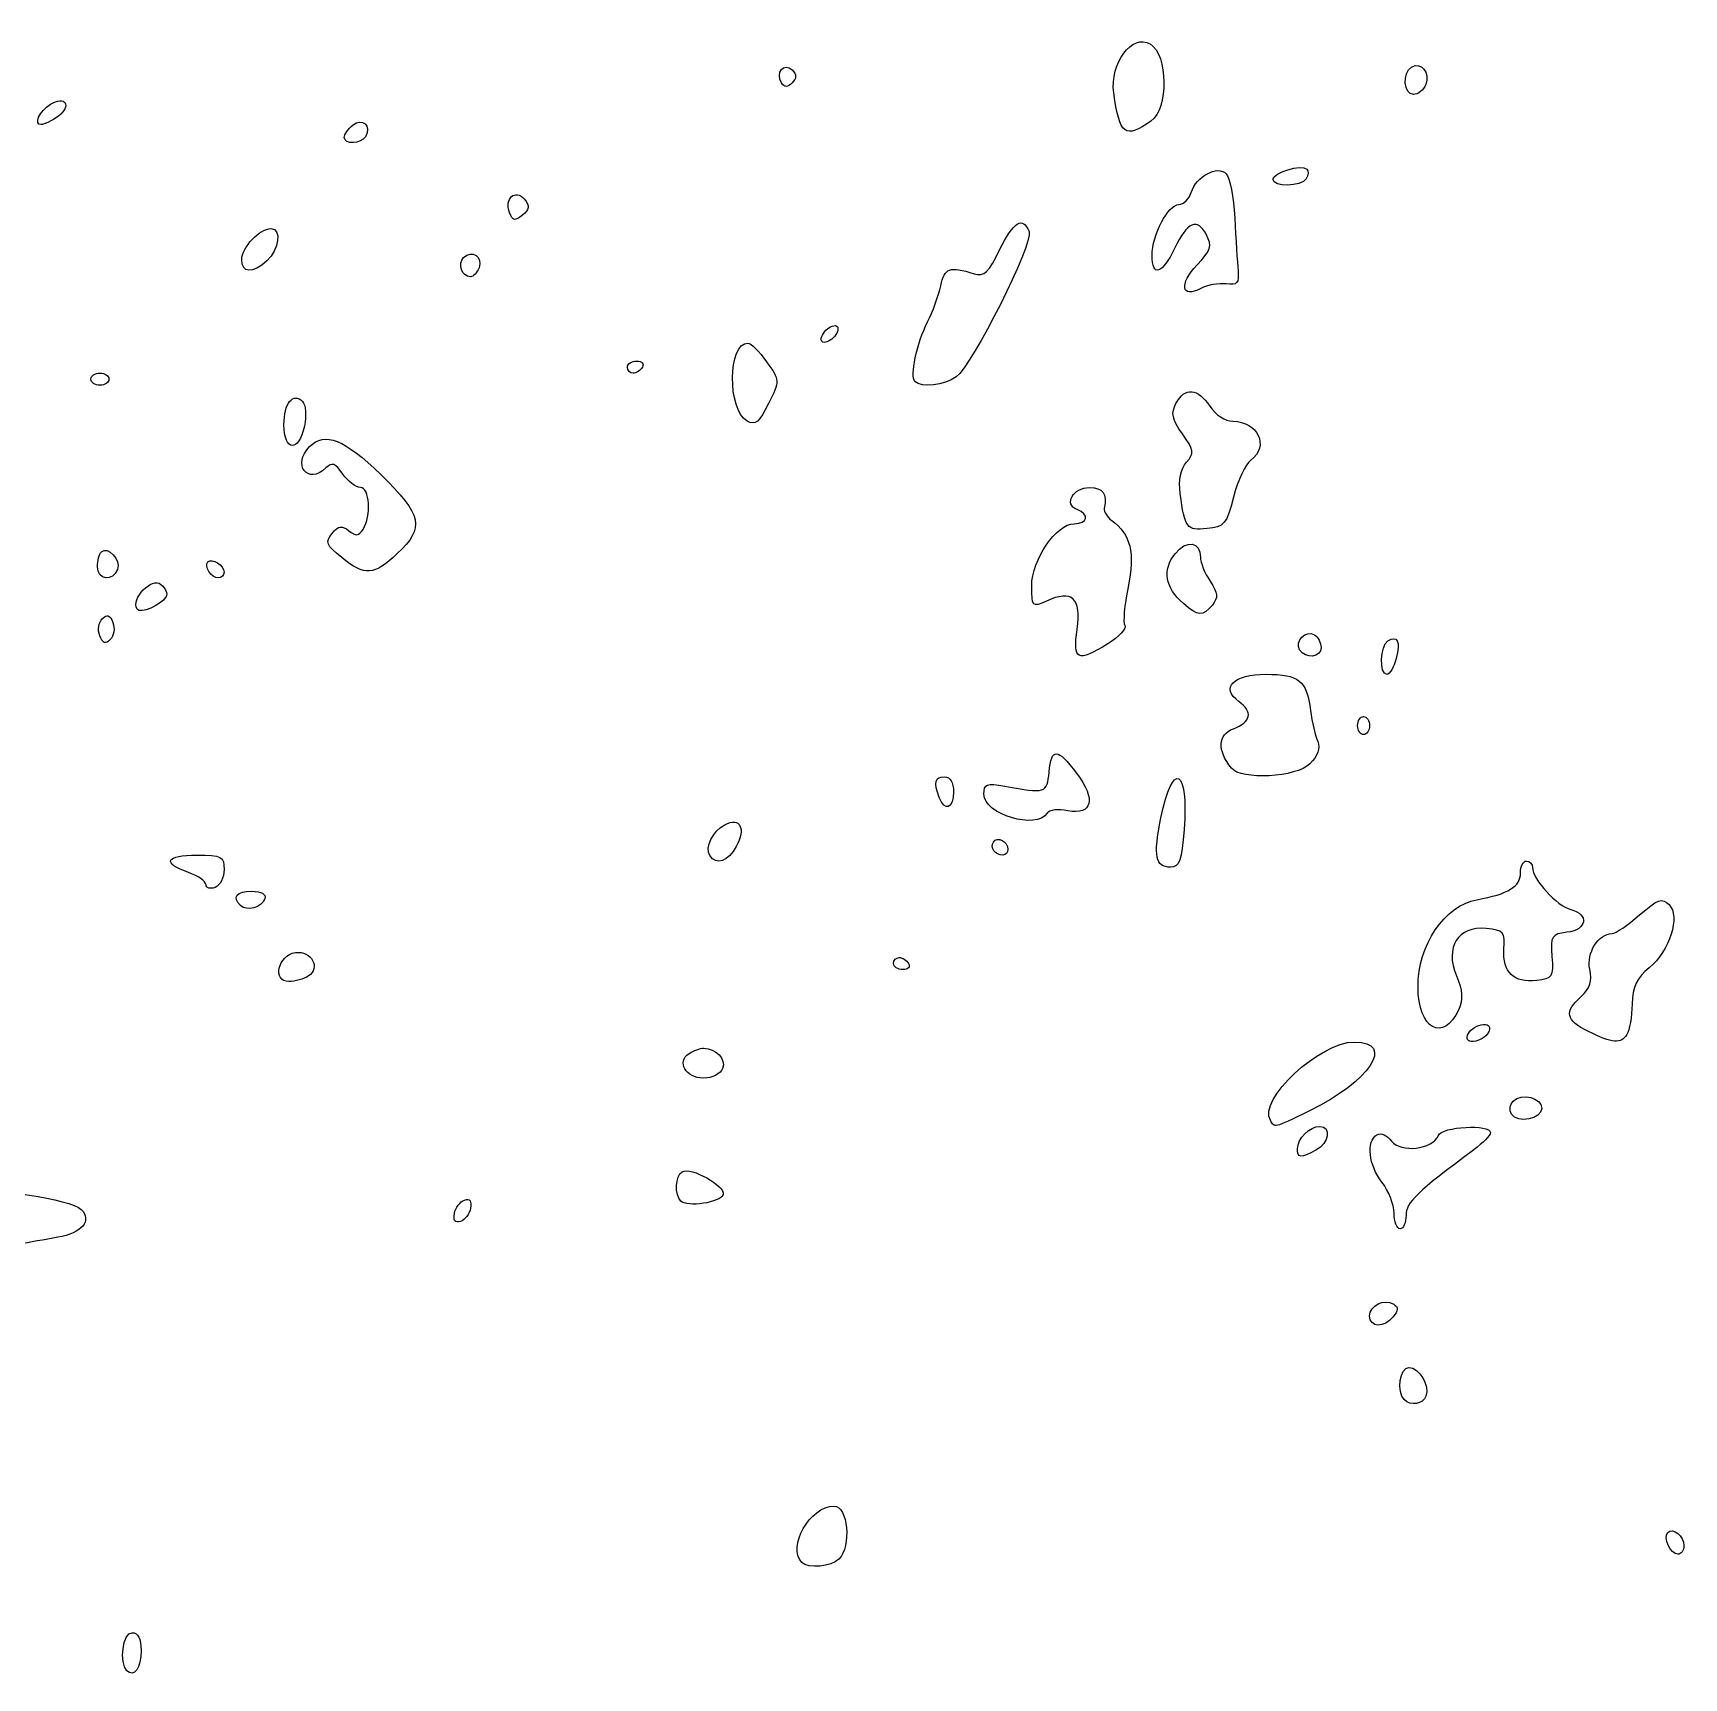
# Model space of a CAD drawing. Header units: centimetres. Extents: x -9.1 to 23.1, y -7.7 to 7.6.
# Drawn here: x 0.198 to 1.987, y 3.719 to 5.501 of the extents above; entities that cross this region are included whole.
import ezdxf

# ---------------------------------------------------------------- set-up
doc = ezdxf.new("R2010")
doc.units = ezdxf.units.CM
doc.header["$MEASUREMENT"] = 0
doc.layers.add('Layer 1', color=7, linetype='Continuous')

msp = doc.modelspace()

# ---------------------------------------------------------------- linework, layer by layer
at = {"layer": 'Layer 1'}
for points, knots in [([(1.40912, 5.40604), (1.42827, 5.41946), (1.42765, 5.47784), (1.40822, 5.48968), (1.40822, 5.48968), (1.38883, 5.50149), (1.3643, 5.46848), (1.36875, 5.43657), (1.36875, 5.43657), (1.37511, 5.39094), (1.38109, 5.38642), (1.40912, 5.40605), (1.40912, 5.40605), (1.40912, 5.40605), (1.40912, 5.40604), (1.40912, 5.40604)], [0, 0, 0, 0, 0.2, 0.2, 0.2, 0.2, 0.4, 0.4, 0.4, 0.4, 0.6, 0.6, 0.6, 0.6, 1, 1, 1, 1]), ([(1.02026, 5.46152), (1.01159, 5.47019), (1.00198, 5.45831), (1.00877, 5.44732), (1.00877, 5.44732), (1.01193, 5.44221), (1.01515, 5.44221), (1.02026, 5.44732), (1.02026, 5.44732), (1.02537, 5.45243), (1.02537, 5.45641), (1.02026, 5.46152)], [0, 0, 0, 0, 0.25, 0.25, 0.25, 0.25, 0.5, 0.5, 0.5, 0.5, 1, 1, 1, 1]), ([(1.70681, 5.44572), (1.71173, 5.45854), (1.70173, 5.47088), (1.69154, 5.46458), (1.69154, 5.46458), (1.68125, 5.45822), (1.68282, 5.43483), (1.69354, 5.43483), (1.69354, 5.43483), (1.69854, 5.43483), (1.70452, 5.43973), (1.70682, 5.44572), (1.70682, 5.44572), (1.70682, 5.44572), (1.70681, 5.44572), (1.70681, 5.44572)], [0, 0, 0, 0, 0.2, 0.2, 0.2, 0.2, 0.4, 0.4, 0.4, 0.4, 0.6, 0.6, 0.6, 0.6, 1, 1, 1, 1]), ([(0.22529, 5.41144), (0.24024, 5.42237), (0.23248, 5.43421), (0.21683, 5.42434), (0.21683, 5.42434), (0.2046, 5.41662), (0.19806, 5.40218), (0.2068, 5.40218), (0.2068, 5.40218), (0.21, 5.40218), (0.21833, 5.40635), (0.22529, 5.41144)], [0, 0, 0, 0, 0.25, 0.25, 0.25, 0.25, 0.5, 0.5, 0.5, 0.5, 1, 1, 1, 1]), ([(0.55795, 5.38913), (0.56501, 5.40055), (0.55454, 5.4102), (0.54431, 5.40171), (0.54431, 5.40171), (0.53924, 5.3975), (0.53509, 5.39148), (0.53509, 5.38833), (0.53509, 5.38833), (0.53509, 5.38046), (0.55298, 5.38108), (0.55795, 5.38911), (0.55795, 5.38911), (0.55795, 5.38911), (0.55795, 5.38913), (0.55795, 5.38913)], [0, 0, 0, 0, 0.2, 0.2, 0.2, 0.2, 0.4, 0.4, 0.4, 0.4, 0.6, 0.6, 0.6, 0.6, 1, 1, 1, 1]), ([(1.49053, 5.22955), (1.50242, 5.2279), (1.5047, 5.23046), (1.50347, 5.24388), (1.50347, 5.24388), (1.50265, 5.25286), (1.50102, 5.27859), (1.49986, 5.30105), (1.49986, 5.30105), (1.49869, 5.32351), (1.49454, 5.34509), (1.49063, 5.349), (1.49063, 5.349), (1.48111, 5.35852), (1.45831, 5.34637), (1.45273, 5.32879), (1.45273, 5.32879), (1.45045, 5.3216), (1.44445, 5.31572), (1.43939, 5.31572), (1.43939, 5.31572), (1.4278, 5.31572), (1.41027, 5.2825), (1.41027, 5.26053), (1.41027, 5.26053), (1.41027, 5.23665), (1.42138, 5.24), (1.43471, 5.2679), (1.43471, 5.2679), (1.44864, 5.29704), (1.45914, 5.30158), (1.46919, 5.2828), (1.46919, 5.2828), (1.47566, 5.27072), (1.4742, 5.26602), (1.45912, 5.25028), (1.45912, 5.25028), (1.43933, 5.22962), (1.44192, 5.21326), (1.46317, 5.22464), (1.46317, 5.22464), (1.47028, 5.22843), (1.48259, 5.23065), (1.49053, 5.22956), (1.49053, 5.22956), (1.49053, 5.22956), (1.49053, 5.22955), (1.49053, 5.22955)], [0, 0, 0, 0, 0.0769231, 0.0769231, 0.0769231, 0.0769231, 0.1538462, 0.1538462, 0.1538462, 0.1538462, 0.2307692, 0.2307692, 0.2307692, 0.2307692, 0.3076923, 0.3076923, 0.3076923, 0.3076923, 0.3846154, 0.3846154, 0.3846154, 0.3846154, 0.4615385, 0.4615385, 0.4615385, 0.4615385, 0.5384615, 0.5384615, 0.5384615, 0.5384615, 0.6153846, 0.6153846, 0.6153846, 0.6153846, 0.6923077, 0.6923077, 0.6923077, 0.6923077, 0.7692308, 0.7692308, 0.7692308, 0.7692308, 0.8461538, 0.8461538, 0.8461538, 0.8461538, 1, 1, 1, 1]), ([(1.57732, 5.34348), (1.57969, 5.34731), (1.58, 5.35207), (1.57801, 5.35406), (1.57801, 5.35406), (1.57245, 5.35962), (1.54113, 5.35015), (1.54113, 5.34292), (1.54113, 5.34292), (1.54113, 5.33426), (1.57191, 5.33473), (1.57732, 5.3435), (1.57732, 5.3435), (1.57732, 5.3435), (1.57732, 5.34348), (1.57732, 5.34348)], [0, 0, 0, 0, 0.2, 0.2, 0.2, 0.2, 0.4, 0.4, 0.4, 0.4, 0.6, 0.6, 0.6, 0.6, 1, 1, 1, 1]), ([(0.73029, 5.3213), (0.72053, 5.33307), (0.70826, 5.32208), (0.71412, 5.3068), (0.71412, 5.3068), (0.71755, 5.29785), (0.72013, 5.29732), (0.72813, 5.30396), (0.72813, 5.30396), (0.73574, 5.31028), (0.73622, 5.31415), (0.73029, 5.3213)], [0, 0, 0, 0, 0.25, 0.25, 0.25, 0.25, 0.5, 0.5, 0.5, 0.5, 1, 1, 1, 1]), ([(1.1981, 5.12895), (1.21543, 5.14109), (1.28193, 5.27353), (1.27706, 5.28621), (1.27706, 5.28621), (1.27042, 5.3035), (1.26006, 5.29706), (1.24515, 5.26637), (1.24515, 5.26637), (1.23331, 5.24199), (1.2283, 5.23734), (1.21748, 5.24066), (1.21748, 5.24066), (1.19056, 5.24893), (1.18551, 5.2471), (1.18129, 5.22756), (1.18129, 5.22756), (1.17896, 5.21678), (1.17258, 5.19915), (1.1671, 5.18837), (1.1671, 5.18837), (1.15528, 5.16511), (1.14773, 5.12951), (1.15342, 5.12383), (1.15342, 5.12383), (1.16051, 5.11674), (1.1846, 5.11949), (1.1981, 5.12895)], [0, 0, 0, 0, 0.125, 0.125, 0.125, 0.125, 0.25, 0.25, 0.25, 0.25, 0.375, 0.375, 0.375, 0.375, 0.5, 0.5, 0.5, 0.5, 0.625, 0.625, 0.625, 0.625, 0.75, 0.75, 0.75, 0.75, 1, 1, 1, 1]), ([(0.45128, 5.25469), (0.4646, 5.26675), (0.46741, 5.2896), (0.45557, 5.2896), (0.45557, 5.2896), (0.44329, 5.2896), (0.42403, 5.26904), (0.42403, 5.25593), (0.42403, 5.25593), (0.42403, 5.24097), (0.43554, 5.24045), (0.45127, 5.25469), (0.45127, 5.25469), (0.45127, 5.25469), (0.45128, 5.25469), (0.45128, 5.25469)], [0, 0, 0, 0, 0.2, 0.2, 0.2, 0.2, 0.4, 0.4, 0.4, 0.4, 0.6, 0.6, 0.6, 0.6, 1, 1, 1, 1]), ([(0.68105, 5.24694), (0.68566, 5.25895), (0.67341, 5.26727), (0.6644, 5.25825), (0.6644, 5.25825), (0.65743, 5.25128), (0.66244, 5.23735), (0.67192, 5.23735), (0.67192, 5.23735), (0.67492, 5.23735), (0.67902, 5.24166), (0.68105, 5.24694)], [0, 0, 0, 0, 0.25, 0.25, 0.25, 0.25, 0.5, 0.5, 0.5, 0.5, 1, 1, 1, 1]), ([(1.06949, 5.17814), (1.07112, 5.18304), (1.06867, 5.18548), (1.06378, 5.18385), (1.06378, 5.18385), (1.05907, 5.18229), (1.05392, 5.17714), (1.05235, 5.17242), (1.05235, 5.17242), (1.05072, 5.16752), (1.05317, 5.16507), (1.05806, 5.16671), (1.05806, 5.16671), (1.06277, 5.16827), (1.06792, 5.17342), (1.06949, 5.17814)], [0, 0, 0, 0, 0.2, 0.2, 0.2, 0.2, 0.4, 0.4, 0.4, 0.4, 0.6, 0.6, 0.6, 0.6, 1, 1, 1, 1]), ([(0.99268, 5.14519), (0.98473, 5.15636), (0.97559, 5.16549), (0.97237, 5.16549), (0.97237, 5.16549), (0.95069, 5.16549), (0.94997, 5.09323), (0.97153, 5.08093), (0.97153, 5.08093), (0.9803, 5.07593), (0.98477, 5.07957), (0.99476, 5.09981), (0.99476, 5.09981), (1.00709, 5.1248), (1.00709, 5.12496), (0.99268, 5.14519)], [0, 0, 0, 0, 0.2, 0.2, 0.2, 0.2, 0.4, 0.4, 0.4, 0.4, 0.6, 0.6, 0.6, 0.6, 1, 1, 1, 1]), ([(0.85812, 5.13937), (0.86034, 5.14295), (0.85757, 5.1459), (0.85197, 5.1459), (0.85197, 5.1459), (0.84637, 5.1459), (0.84179, 5.14298), (0.84179, 5.13937), (0.84179, 5.13937), (0.84179, 5.13579), (0.84456, 5.13284), (0.84794, 5.13284), (0.84794, 5.13284), (0.85132, 5.13284), (0.8559, 5.13576), (0.85812, 5.13937)], [0, 0, 0, 0, 0.2, 0.2, 0.2, 0.2, 0.4, 0.4, 0.4, 0.4, 0.6, 0.6, 0.6, 0.6, 1, 1, 1, 1]), ([(0.28009, 5.12632), (0.28009, 5.1299), (0.27568, 5.13285), (0.27029, 5.13285), (0.27029, 5.13285), (0.2649, 5.13285), (0.26049, 5.12993), (0.26049, 5.12632), (0.26049, 5.12632), (0.26049, 5.12274), (0.2649, 5.11979), (0.27029, 5.11979), (0.27029, 5.11979), (0.27568, 5.11979), (0.28009, 5.12271), (0.28009, 5.12632)], [0, 0, 0, 0, 0.2, 0.2, 0.2, 0.2, 0.4, 0.4, 0.4, 0.4, 0.6, 0.6, 0.6, 0.6, 1, 1, 1, 1]), ([(1.4986, 4.99864), (1.50308, 5.01637), (1.51147, 5.03433), (1.51724, 5.03855), (1.51724, 5.03855), (1.53761, 5.05345), (1.52504, 5.08071), (1.49779, 5.08071), (1.49779, 5.08071), (1.48978, 5.08071), (1.47883, 5.08787), (1.47282, 5.09704), (1.47282, 5.09704), (1.45987, 5.1168), (1.44576, 5.11799), (1.43621, 5.10013), (1.43621, 5.10013), (1.43055, 5.08955), (1.43195, 5.08293), (1.44321, 5.06712), (1.44321, 5.06712), (1.4558, 5.04944), (1.45626, 5.04618), (1.44754, 5.03627), (1.44754, 5.03627), (1.44128, 5.02916), (1.43886, 5.01702), (1.4408, 5.00233), (1.4408, 5.00233), (1.44574, 4.96484), (1.44779, 4.96216), (1.46987, 4.96436), (1.46987, 4.96436), (1.48859, 4.96621), (1.4912, 4.96934), (1.4986, 4.99864)], [0, 0, 0, 0, 0.1, 0.1, 0.1, 0.1, 0.2, 0.2, 0.2, 0.2, 0.3, 0.3, 0.3, 0.3, 0.4, 0.4, 0.4, 0.4, 0.5, 0.5, 0.5, 0.5, 0.6, 0.6, 0.6, 0.6, 0.7, 0.7, 0.7, 0.7, 0.8, 0.8, 0.8, 0.8, 1, 1, 1, 1]), ([(0.49181, 5.07528), (0.4941, 5.08673), (0.49326, 5.09882), (0.48993, 5.10214), (0.48993, 5.10214), (0.47951, 5.11256), (0.46969, 5.10033), (0.46969, 5.07693), (0.46969, 5.07693), (0.46969, 5.04788), (0.48609, 5.04665), (0.49181, 5.07528)], [0, 0, 0, 0, 0.25, 0.25, 0.25, 0.25, 0.5, 0.5, 0.5, 0.5, 1, 1, 1, 1]), ([(0.59256, 4.9374), (0.62261, 4.96556), (0.61982, 4.97886), (0.57464, 5.02294), (0.57464, 5.02294), (0.53531, 5.06131), (0.51396, 5.06971), (0.49754, 5.05329), (0.49754, 5.05329), (0.47817, 5.03392), (0.49548, 5.01113), (0.51514, 5.0301), (0.51514, 5.0301), (0.52195, 5.03667), (0.52554, 5.0354), (0.53357, 5.02357), (0.53357, 5.02357), (0.53905, 5.01549), (0.54759, 5.00888), (0.55254, 5.00888), (0.55254, 5.00888), (0.56279, 5.00888), (0.56473, 4.97831), (0.55541, 4.96358), (0.55541, 4.96358), (0.55074, 4.9562), (0.54747, 4.95587), (0.54005, 4.96202), (0.54005, 4.96202), (0.53259, 4.96821), (0.52878, 4.96763), (0.52178, 4.95918), (0.52178, 4.95918), (0.51411, 4.94993), (0.5155, 4.94648), (0.53234, 4.933), (0.53234, 4.933), (0.55767, 4.91273), (0.567, 4.91341), (0.59256, 4.93737), (0.59256, 4.93737), (0.59256, 4.93737), (0.59256, 4.9374), (0.59256, 4.9374)], [0, 0, 0, 0, 0.0833333, 0.0833333, 0.0833333, 0.0833333, 0.1666667, 0.1666667, 0.1666667, 0.1666667, 0.25, 0.25, 0.25, 0.25, 0.3333333, 0.3333333, 0.3333333, 0.3333333, 0.4166667, 0.4166667, 0.4166667, 0.4166667, 0.5, 0.5, 0.5, 0.5, 0.5833333, 0.5833333, 0.5833333, 0.5833333, 0.6666667, 0.6666667, 0.6666667, 0.6666667, 0.75, 0.75, 0.75, 0.75, 0.8333333, 0.8333333, 0.8333333, 0.8333333, 1, 1, 1, 1]), ([(1.36243, 4.83968), (1.37455, 4.84717), (1.38278, 4.85603), (1.38072, 4.85937), (1.38072, 4.85937), (1.37866, 4.8627), (1.38029, 4.88142), (1.38434, 4.90095), (1.38434, 4.90095), (1.39204, 4.93802), (1.3871, 4.95809), (1.36653, 4.97326), (1.36653, 4.97326), (1.36147, 4.97701), (1.35789, 4.98287), (1.35857, 4.98632), (1.35857, 4.98632), (1.36171, 5.0023), (1.35704, 5.00893), (1.34263, 5.00893), (1.34263, 5.00893), (1.32472, 5.00893), (1.3143, 4.99076), (1.32898, 4.98512), (1.32898, 4.98512), (1.3429, 4.97978), (1.34092, 4.96974), (1.32594, 4.96974), (1.32594, 4.96974), (1.30674, 4.96974), (1.27989, 4.93043), (1.27989, 4.90232), (1.27989, 4.90232), (1.27989, 4.87954), (1.28053, 4.87887), (1.2958, 4.88584), (1.2958, 4.88584), (1.32372, 4.89856), (1.33424, 4.88897), (1.3292, 4.85537), (1.3292, 4.85537), (1.32411, 4.82143), (1.32908, 4.81907), (1.36243, 4.83968)], [0, 0, 0, 0, 0.0833333, 0.0833333, 0.0833333, 0.0833333, 0.1666667, 0.1666667, 0.1666667, 0.1666667, 0.25, 0.25, 0.25, 0.25, 0.3333333, 0.3333333, 0.3333333, 0.3333333, 0.4166667, 0.4166667, 0.4166667, 0.4166667, 0.5, 0.5, 0.5, 0.5, 0.5833333, 0.5833333, 0.5833333, 0.5833333, 0.6666667, 0.6666667, 0.6666667, 0.6666667, 0.75, 0.75, 0.75, 0.75, 0.8333333, 0.8333333, 0.8333333, 0.8333333, 1, 1, 1, 1]), ([(0.2894, 4.92023), (0.29331, 4.93043), (0.27885, 4.94608), (0.27193, 4.93916), (0.27193, 4.93916), (0.26957, 4.93681), (0.26763, 4.92948), (0.26763, 4.92289), (0.26763, 4.92289), (0.26763, 4.90878), (0.28423, 4.90675), (0.2894, 4.92026), (0.2894, 4.92026), (0.2894, 4.92026), (0.2894, 4.92023), (0.2894, 4.92023)], [0, 0, 0, 0, 0.2, 0.2, 0.2, 0.2, 0.4, 0.4, 0.4, 0.4, 0.6, 0.6, 0.6, 0.6, 1, 1, 1, 1]), ([(1.47563, 4.88154), (1.48216, 4.8894), (1.48168, 4.89444), (1.47316, 4.90744), (1.47316, 4.90744), (1.46735, 4.91631), (1.46259, 4.92791), (1.46259, 4.93321), (1.46259, 4.93321), (1.46259, 4.95052), (1.44779, 4.9527), (1.43526, 4.9372), (1.43526, 4.9372), (1.42121, 4.91986), (1.42448, 4.90032), (1.44429, 4.88319), (1.44429, 4.88319), (1.46043, 4.86923), (1.46522, 4.86898), (1.47563, 4.88154)], [0, 0, 0, 0, 0.1666667, 0.1666667, 0.1666667, 0.1666667, 0.3333333, 0.3333333, 0.3333333, 0.3333333, 0.5, 0.5, 0.5, 0.5, 0.6666667, 0.6666667, 0.6666667, 0.6666667, 1, 1, 1, 1]), ([(0.40478, 4.91706), (0.40478, 4.92477), (0.39204, 4.93301), (0.38736, 4.92833), (0.38736, 4.92833), (0.38268, 4.92365), (0.39093, 4.91092), (0.39863, 4.91092), (0.39863, 4.91092), (0.40201, 4.91092), (0.40478, 4.91368), (0.40478, 4.91706)], [0, 0, 0, 0, 0.25, 0.25, 0.25, 0.25, 0.5, 0.5, 0.5, 0.5, 1, 1, 1, 1]), ([(0.34205, 4.89066), (0.34401, 4.89383), (0.34149, 4.89983), (0.33647, 4.904), (0.33647, 4.904), (0.32662, 4.91218), (0.30358, 4.88842), (0.3105, 4.87722), (0.3105, 4.87722), (0.31406, 4.87146), (0.33595, 4.8808), (0.34205, 4.89066)], [0, 0, 0, 0, 0.25, 0.25, 0.25, 0.25, 0.5, 0.5, 0.5, 0.5, 1, 1, 1, 1]), ([(0.28443, 4.86262), (0.28127, 4.87086), (0.27812, 4.87199), (0.2729, 4.86677), (0.2729, 4.86677), (0.26895, 4.86282), (0.26767, 4.85449), (0.27006, 4.84826), (0.27006, 4.84826), (0.27322, 4.84002), (0.27637, 4.83889), (0.28159, 4.84412), (0.28159, 4.84412), (0.28554, 4.84807), (0.28682, 4.8564), (0.28443, 4.86263), (0.28443, 4.86263), (0.28443, 4.86263), (0.28443, 4.86262), (0.28443, 4.86262)], [0, 0, 0, 0, 0.1666667, 0.1666667, 0.1666667, 0.1666667, 0.3333333, 0.3333333, 0.3333333, 0.3333333, 0.5, 0.5, 0.5, 0.5, 0.6666667, 0.6666667, 0.6666667, 0.6666667, 1, 1, 1, 1]), ([(1.59339, 4.83547), (1.59339, 4.84065), (1.5902, 4.84686), (1.58629, 4.84927), (1.58629, 4.84927), (1.57707, 4.85497), (1.56448, 4.84238), (1.57018, 4.83316), (1.57018, 4.83316), (1.57658, 4.8228), (1.59339, 4.82448), (1.59339, 4.83547)], [0, 0, 0, 0, 0.25, 0.25, 0.25, 0.25, 0.5, 0.5, 0.5, 0.5, 1, 1, 1, 1]), ([(1.67472, 4.82355), (1.67947, 4.84249), (1.67633, 4.84918), (1.66575, 4.84264), (1.66575, 4.84264), (1.65735, 4.83744), (1.65637, 4.80645), (1.66461, 4.80645), (1.66461, 4.80645), (1.66781, 4.80645), (1.67236, 4.81414), (1.67473, 4.82355), (1.67473, 4.82355), (1.67473, 4.82355), (1.67472, 4.82355), (1.67472, 4.82355)], [0, 0, 0, 0, 0.2, 0.2, 0.2, 0.2, 0.4, 0.4, 0.4, 0.4, 0.6, 0.6, 0.6, 0.6, 1, 1, 1, 1]), ([(1.58133, 4.70939), (1.5899, 4.71796), (1.59286, 4.72643), (1.58977, 4.73352), (1.58977, 4.73352), (1.58715, 4.73953), (1.58363, 4.75473), (1.58196, 4.7673), (1.58196, 4.7673), (1.57758, 4.80019), (1.56983, 4.80649), (1.53374, 4.80649), (1.53374, 4.80649), (1.49846, 4.80649), (1.48392, 4.79197), (1.50429, 4.77707), (1.50429, 4.77707), (1.51986, 4.76569), (1.5177, 4.75489), (1.49838, 4.74754), (1.49838, 4.74754), (1.48152, 4.74113), (1.48067, 4.7243), (1.49622, 4.70474), (1.49622, 4.70474), (1.50674, 4.69151), (1.56672, 4.69479), (1.58132, 4.70939), (1.58132, 4.70939), (1.58132, 4.70939), (1.58133, 4.70939), (1.58133, 4.70939)], [0, 0, 0, 0, 0.1111111, 0.1111111, 0.1111111, 0.1111111, 0.2222222, 0.2222222, 0.2222222, 0.2222222, 0.3333333, 0.3333333, 0.3333333, 0.3333333, 0.4444444, 0.4444444, 0.4444444, 0.4444444, 0.5555556, 0.5555556, 0.5555556, 0.5555556, 0.6666667, 0.6666667, 0.6666667, 0.6666667, 0.7777778, 0.7777778, 0.7777778, 0.7777778, 1, 1, 1, 1]), ([(1.64601, 4.75093), (1.64601, 4.75632), (1.64307, 4.76073), (1.63948, 4.76073), (1.63948, 4.76073), (1.63589, 4.76073), (1.63295, 4.75632), (1.63295, 4.75093), (1.63295, 4.75093), (1.63295, 4.74554), (1.63589, 4.74113), (1.63948, 4.74113), (1.63948, 4.74113), (1.64307, 4.74113), (1.64601, 4.74554), (1.64601, 4.75093)], [0, 0, 0, 0, 0.2, 0.2, 0.2, 0.2, 0.4, 0.4, 0.4, 0.4, 0.6, 0.6, 0.6, 0.6, 1, 1, 1, 1]), ([(1.29658, 4.65608), (1.29872, 4.65954), (1.30876, 4.66074), (1.31888, 4.65871), (1.31888, 4.65871), (1.34569, 4.65335), (1.34995, 4.67117), (1.32856, 4.69921), (1.32856, 4.69921), (1.30729, 4.72709), (1.30135, 4.72732), (1.29875, 4.70036), (1.29875, 4.70036), (1.29656, 4.67768), (1.29458, 4.67706), (1.25093, 4.68525), (1.25093, 4.68525), (1.23107, 4.689), (1.22813, 4.68784), (1.22813, 4.67649), (1.22813, 4.67649), (1.22813, 4.65465), (1.28518, 4.63762), (1.29658, 4.65606), (1.29658, 4.65606), (1.29658, 4.65606), (1.29658, 4.65608), (1.29658, 4.65608)], [0, 0, 0, 0, 0.125, 0.125, 0.125, 0.125, 0.25, 0.25, 0.25, 0.25, 0.375, 0.375, 0.375, 0.375, 0.5, 0.5, 0.5, 0.5, 0.625, 0.625, 0.625, 0.625, 0.75, 0.75, 0.75, 0.75, 1, 1, 1, 1]), ([(1.44504, 4.63835), (1.4502, 4.70512), (1.43251, 4.714), (1.41991, 4.65097), (1.41991, 4.65097), (1.4115, 4.60891), (1.41371, 4.59753), (1.43031, 4.59753), (1.43031, 4.59753), (1.43982, 4.59753), (1.44245, 4.60481), (1.44504, 4.63835)], [0, 0, 0, 0, 0.25, 0.25, 0.25, 0.25, 0.5, 0.5, 0.5, 0.5, 1, 1, 1, 1]), ([(1.19528, 4.67915), (1.19528, 4.68931), (1.19158, 4.69548), (1.18548, 4.69548), (1.18548, 4.69548), (1.17494, 4.69548), (1.17338, 4.6895), (1.17965, 4.67315), (1.17965, 4.67315), (1.18575, 4.65725), (1.19528, 4.66091), (1.19528, 4.67915)], [0, 0, 0, 0, 0.25, 0.25, 0.25, 0.25, 0.5, 0.5, 0.5, 0.5, 1, 1, 1, 1]), ([(0.95985, 4.61978), (0.97049, 4.63966), (0.96392, 4.65225), (0.94749, 4.64346), (0.94749, 4.64346), (0.93408, 4.63628), (0.92562, 4.61896), (0.93115, 4.61001), (0.93115, 4.61001), (0.93781, 4.59923), (0.9513, 4.60382), (0.95984, 4.61978), (0.95984, 4.61978), (0.95984, 4.61978), (0.95985, 4.61978), (0.95985, 4.61978)], [0, 0, 0, 0, 0.2, 0.2, 0.2, 0.2, 0.4, 0.4, 0.4, 0.4, 0.6, 0.6, 0.6, 0.6, 1, 1, 1, 1]), ([(1.25409, 4.61673), (1.25409, 4.62559), (1.24257, 4.63142), (1.23839, 4.62466), (1.23839, 4.62466), (1.23449, 4.61834), (1.24014, 4.61058), (1.24865, 4.61058), (1.24865, 4.61058), (1.25164, 4.61058), (1.25409, 4.61334), (1.25409, 4.61673)], [0, 0, 0, 0, 0.25, 0.25, 0.25, 0.25, 0.5, 0.5, 0.5, 0.5, 1, 1, 1, 1]), ([(0.40489, 4.59493), (0.40489, 4.6091), (0.40214, 4.61056), (0.3755, 4.61056), (0.3755, 4.61056), (0.34172, 4.61056), (0.33716, 4.6019), (0.3657, 4.59195), (0.3657, 4.59195), (0.37648, 4.5882), (0.38529, 4.58212), (0.38529, 4.57845), (0.38529, 4.57845), (0.38529, 4.57478), (0.3897, 4.57347), (0.39509, 4.57553), (0.39509, 4.57553), (0.40048, 4.57759), (0.40489, 4.58632), (0.40489, 4.59492), (0.40489, 4.59492), (0.40489, 4.59492), (0.40489, 4.59493), (0.40489, 4.59493)], [0, 0, 0, 0, 0.1428571, 0.1428571, 0.1428571, 0.1428571, 0.2857143, 0.2857143, 0.2857143, 0.2857143, 0.4285714, 0.4285714, 0.4285714, 0.4285714, 0.5714286, 0.5714286, 0.5714286, 0.5714286, 0.7142857, 0.7142857, 0.7142857, 0.7142857, 1, 1, 1, 1]), ([(1.74253, 4.4432), (1.74742, 4.45393), (1.74675, 4.46382), (1.74005, 4.47975), (1.74005, 4.47975), (1.7271, 4.51055), (1.74183, 4.53397), (1.77229, 4.53102), (1.77229, 4.53102), (1.79124, 4.52917), (1.79297, 4.52715), (1.79156, 4.50852), (1.79156, 4.50852), (1.78967, 4.48374), (1.80218, 4.4718), (1.82701, 4.47465), (1.82701, 4.47465), (1.84383, 4.47658), (1.84521, 4.47877), (1.84351, 4.50079), (1.84351, 4.50079), (1.84181, 4.52276), (1.84322, 4.525), (1.85984, 4.52691), (1.85984, 4.52691), (1.88157, 4.52942), (1.88433, 4.54642), (1.86385, 4.55156), (1.86385, 4.55156), (1.84913, 4.55527), (1.82252, 4.5845), (1.82252, 4.59697), (1.82252, 4.59697), (1.82252, 4.60088), (1.81958, 4.6041), (1.81599, 4.6041), (1.81599, 4.6041), (1.8124, 4.6041), (1.80946, 4.59832), (1.80946, 4.59127), (1.80946, 4.59127), (1.80946, 4.57641), (1.79645, 4.56841), (1.76223, 4.56224), (1.76223, 4.56224), (1.7272, 4.55592), (1.69842, 4.5133), (1.69842, 4.46773), (1.69842, 4.46773), (1.69842, 4.42223), (1.726, 4.40689), (1.74254, 4.44319), (1.74254, 4.44319), (1.74254, 4.44319), (1.74253, 4.4432), (1.74253, 4.4432)], [0, 0, 0, 0, 0.0666667, 0.0666667, 0.0666667, 0.0666667, 0.1333333, 0.1333333, 0.1333333, 0.1333333, 0.2, 0.2, 0.2, 0.2, 0.2666667, 0.2666667, 0.2666667, 0.2666667, 0.3333333, 0.3333333, 0.3333333, 0.3333333, 0.4, 0.4, 0.4, 0.4, 0.4666667, 0.4666667, 0.4666667, 0.4666667, 0.5333333, 0.5333333, 0.5333333, 0.5333333, 0.6, 0.6, 0.6, 0.6, 0.6666667, 0.6666667, 0.6666667, 0.6666667, 0.7333333, 0.7333333, 0.7333333, 0.7333333, 0.8, 0.8, 0.8, 0.8, 0.8666667, 0.8666667, 0.8666667, 0.8666667, 1, 1, 1, 1]), ([(0.44898, 4.5632), (0.45069, 4.56833), (0.44542, 4.57136), (0.43483, 4.57136), (0.43483, 4.57136), (0.41835, 4.57136), (0.41335, 4.56508), (0.42254, 4.5559), (0.42254, 4.5559), (0.42926, 4.54918), (0.44584, 4.55376), (0.44899, 4.5632), (0.44899, 4.5632), (0.44899, 4.5632), (0.44898, 4.5632), (0.44898, 4.5632)], [0, 0, 0, 0, 0.2, 0.2, 0.2, 0.2, 0.4, 0.4, 0.4, 0.4, 0.6, 0.6, 0.6, 0.6, 1, 1, 1, 1]), ([(1.92484, 4.41616), (1.9276, 4.42063), (1.93014, 4.4355), (1.93049, 4.44919), (1.93049, 4.44919), (1.93096, 4.46794), (1.93549, 4.47763), (1.94881, 4.48841), (1.94881, 4.48841), (1.97124, 4.50656), (1.9831, 4.54425), (1.97038, 4.55697), (1.97038, 4.55697), (1.96286, 4.56449), (1.9579, 4.56274), (1.93854, 4.54573), (1.93854, 4.54573), (1.92592, 4.53466), (1.91252, 4.52559), (1.90876, 4.52559), (1.90876, 4.52559), (1.89393, 4.52559), (1.88071, 4.5044), (1.88457, 4.48683), (1.88457, 4.48683), (1.88737, 4.47409), (1.88478, 4.46598), (1.87511, 4.45723), (1.87511, 4.45723), (1.85658, 4.44046), (1.85842, 4.43167), (1.88303, 4.41942), (1.88303, 4.41942), (1.9092, 4.4064), (1.91837, 4.40568), (1.92484, 4.41613), (1.92484, 4.41613), (1.92484, 4.41613), (1.92484, 4.41616), (1.92484, 4.41616)], [0, 0, 0, 0, 0.0909091, 0.0909091, 0.0909091, 0.0909091, 0.1818182, 0.1818182, 0.1818182, 0.1818182, 0.2727273, 0.2727273, 0.2727273, 0.2727273, 0.3636364, 0.3636364, 0.3636364, 0.3636364, 0.4545455, 0.4545455, 0.4545455, 0.4545455, 0.5454545, 0.5454545, 0.5454545, 0.5454545, 0.6363636, 0.6363636, 0.6363636, 0.6363636, 0.7272727, 0.7272727, 0.7272727, 0.7272727, 0.8181818, 0.8181818, 0.8181818, 0.8181818, 1, 1, 1, 1]), ([(0.49607, 4.47945), (0.50999, 4.48826), (0.49949, 4.50743), (0.48209, 4.50496), (0.48209, 4.50496), (0.4633, 4.50228), (0.45685, 4.47342), (0.47508, 4.47358), (0.47508, 4.47358), (0.48162, 4.47358), (0.49107, 4.47626), (0.49608, 4.47945), (0.49608, 4.47945), (0.49608, 4.47945), (0.49607, 4.47945), (0.49607, 4.47945)], [0, 0, 0, 0, 0.2, 0.2, 0.2, 0.2, 0.4, 0.4, 0.4, 0.4, 0.6, 0.6, 0.6, 0.6, 1, 1, 1, 1]), ([(1.14651, 4.49303), (1.14429, 4.49661), (1.13971, 4.49956), (1.13633, 4.49956), (1.13633, 4.49956), (1.13295, 4.49956), (1.13018, 4.49664), (1.13018, 4.49303), (1.13018, 4.49303), (1.13018, 4.48945), (1.13476, 4.4865), (1.14036, 4.4865), (1.14036, 4.4865), (1.14596, 4.4865), (1.14873, 4.48942), (1.14651, 4.49303)], [0, 0, 0, 0, 0.2, 0.2, 0.2, 0.2, 0.4, 0.4, 0.4, 0.4, 0.6, 0.6, 0.6, 0.6, 1, 1, 1, 1]), ([(1.77548, 4.42007), (1.77735, 4.42569), (1.77421, 4.42804), (1.76677, 4.4266), (1.76677, 4.4266), (1.76037, 4.42536), (1.75381, 4.42039), (1.7522, 4.41556), (1.7522, 4.41556), (1.75033, 4.40994), (1.75347, 4.40759), (1.76091, 4.40903), (1.76091, 4.40903), (1.76731, 4.41027), (1.77387, 4.41524), (1.77548, 4.42008), (1.77548, 4.42008), (1.77548, 4.42008), (1.77548, 4.42007), (1.77548, 4.42007)], [0, 0, 0, 0, 0.1666667, 0.1666667, 0.1666667, 0.1666667, 0.3333333, 0.3333333, 0.3333333, 0.3333333, 0.5, 0.5, 0.5, 0.5, 0.6666667, 0.6666667, 0.6666667, 0.6666667, 1, 1, 1, 1]), ([(0.94504, 4.37928), (0.94892, 4.38939), (0.9377, 4.40128), (0.92429, 4.40128), (0.92429, 4.40128), (0.9207, 4.40128), (0.91366, 4.39869), (0.90864, 4.39551), (0.90864, 4.39551), (0.89479, 4.38674), (0.90529, 4.36883), (0.92429, 4.36883), (0.92429, 4.36883), (0.93361, 4.36883), (0.94281, 4.37346), (0.94504, 4.37928)], [0, 0, 0, 0, 0.2, 0.2, 0.2, 0.2, 0.4, 0.4, 0.4, 0.4, 0.6, 0.6, 0.6, 0.6, 1, 1, 1, 1]), ([(1.58077, 4.3334), (1.64644, 4.36508), (1.67449, 4.40801), (1.62952, 4.40801), (1.62952, 4.40801), (1.59178, 4.40801), (1.52471, 4.34549), (1.53851, 4.32316), (1.53851, 4.32316), (1.54372, 4.31472), (1.5404, 4.31392), (1.58078, 4.3334), (1.58078, 4.3334), (1.58078, 4.3334), (1.58077, 4.3334), (1.58077, 4.3334)], [0, 0, 0, 0, 0.2, 0.2, 0.2, 0.2, 0.4, 0.4, 0.4, 0.4, 0.6, 0.6, 0.6, 0.6, 1, 1, 1, 1]), ([(1.83244, 4.33608), (1.83244, 4.34771), (1.8109, 4.35316), (1.80162, 4.34388), (1.80162, 4.34388), (1.79801, 4.34026), (1.79712, 4.33394), (1.79966, 4.32983), (1.79966, 4.32983), (1.80615, 4.31932), (1.83244, 4.32433), (1.83244, 4.33608)], [0, 0, 0, 0, 0.25, 0.25, 0.25, 0.25, 0.5, 0.5, 0.5, 0.5, 1, 1, 1, 1]), ([(1.58785, 4.29066), (1.60208, 4.29827), (1.605, 4.31655), (1.59199, 4.31655), (1.59199, 4.31655), (1.58107, 4.31655), (1.56782, 4.30331), (1.56782, 4.29239), (1.56782, 4.29239), (1.56782, 4.28213), (1.57134, 4.28183), (1.58784, 4.29066), (1.58784, 4.29066), (1.58784, 4.29066), (1.58785, 4.29066), (1.58785, 4.29066)], [0, 0, 0, 0, 0.2, 0.2, 0.2, 0.2, 0.4, 0.4, 0.4, 0.4, 0.6, 0.6, 0.6, 0.6, 1, 1, 1, 1]), ([(1.68548, 4.2203), (1.68548, 4.23418), (1.69665, 4.24495), (1.75896, 4.29117), (1.75896, 4.29117), (1.76884, 4.2985), (1.77692, 4.30687), (1.77692, 4.30978), (1.77692, 4.30978), (1.77692, 4.31925), (1.72421, 4.31647), (1.7205, 4.30682), (1.7205, 4.30682), (1.71469, 4.29169), (1.67938, 4.28741), (1.66969, 4.30067), (1.66969, 4.30067), (1.6651, 4.30695), (1.65796, 4.31), (1.65382, 4.30744), (1.65382, 4.30744), (1.64215, 4.30022), (1.64493, 4.2744), (1.65936, 4.25606), (1.65936, 4.25606), (1.66654, 4.24693), (1.67242, 4.23184), (1.67242, 4.22252), (1.67242, 4.22252), (1.67242, 4.2132), (1.67536, 4.20559), (1.67895, 4.20559), (1.67895, 4.20559), (1.68254, 4.20559), (1.68548, 4.21221), (1.68548, 4.22031), (1.68548, 4.22031), (1.68548, 4.22031), (1.68548, 4.2203), (1.68548, 4.2203)], [0, 0, 0, 0, 0.0909091, 0.0909091, 0.0909091, 0.0909091, 0.1818182, 0.1818182, 0.1818182, 0.1818182, 0.2727273, 0.2727273, 0.2727273, 0.2727273, 0.3636364, 0.3636364, 0.3636364, 0.3636364, 0.4545455, 0.4545455, 0.4545455, 0.4545455, 0.5454545, 0.5454545, 0.5454545, 0.5454545, 0.6363636, 0.6363636, 0.6363636, 0.6363636, 0.7272727, 0.7272727, 0.7272727, 0.7272727, 0.8181818, 0.8181818, 0.8181818, 0.8181818, 1, 1, 1, 1]), ([(0.94545, 4.24269), (0.94846, 4.25187), (0.91048, 4.27314), (0.90126, 4.26745), (0.90126, 4.26745), (0.89388, 4.26288), (0.8928, 4.24248), (0.89958, 4.23569), (0.89958, 4.23569), (0.90679, 4.22849), (0.94258, 4.23396), (0.94545, 4.24269)], [0, 0, 0, 0, 0.25, 0.25, 0.25, 0.25, 0.5, 0.5, 0.5, 0.5, 1, 1, 1, 1]), ([(0.22476, 4.19638), (0.25074, 4.20086), (0.26209, 4.21442), (0.25, 4.22652), (0.25, 4.22652), (0.23893, 4.23759), (0.14901, 4.25124), (0.13934, 4.24333), (0.13934, 4.24333), (0.11885, 4.22655), (0.15398, 4.1832), (0.18342, 4.18891), (0.18342, 4.18891), (0.1924, 4.19064), (0.211, 4.19402), (0.22476, 4.19639), (0.22476, 4.19639), (0.22476, 4.19639), (0.22476, 4.19638), (0.22476, 4.19638)], [0, 0, 0, 0, 0.1666667, 0.1666667, 0.1666667, 0.1666667, 0.3333333, 0.3333333, 0.3333333, 0.3333333, 0.5, 0.5, 0.5, 0.5, 0.6666667, 0.6666667, 0.6666667, 0.6666667, 1, 1, 1, 1]), ([(0.67194, 4.22806), (0.67339, 4.2355), (0.67103, 4.23864), (0.66541, 4.23677), (0.66541, 4.23677), (0.66058, 4.23516), (0.65561, 4.22861), (0.65437, 4.2222), (0.65437, 4.2222), (0.65292, 4.21476), (0.65528, 4.21162), (0.6609, 4.21348), (0.6609, 4.21348), (0.66573, 4.21509), (0.6707, 4.22165), (0.67194, 4.22805), (0.67194, 4.22805), (0.67194, 4.22805), (0.67194, 4.22806), (0.67194, 4.22806)], [0, 0, 0, 0, 0.1666667, 0.1666667, 0.1666667, 0.1666667, 0.3333333, 0.3333333, 0.3333333, 0.3333333, 0.5, 0.5, 0.5, 0.5, 0.6666667, 0.6666667, 0.6666667, 0.6666667, 1, 1, 1, 1]), ([(1.67168, 4.11021), (1.67717, 4.11682), (1.6773, 4.12068), (1.67217, 4.12385), (1.67217, 4.12385), (1.66172, 4.13031), (1.64604, 4.12257), (1.64604, 4.111), (1.64604, 4.111), (1.64604, 4.09846), (1.66153, 4.09798), (1.67168, 4.11022), (1.67168, 4.11022), (1.67168, 4.11022), (1.67168, 4.11021), (1.67168, 4.11021)], [0, 0, 0, 0, 0.2, 0.2, 0.2, 0.2, 0.4, 0.4, 0.4, 0.4, 0.6, 0.6, 0.6, 0.6, 1, 1, 1, 1]), ([(1.70699, 4.02423), (1.71121, 4.036), (1.6998, 4.05526), (1.68859, 4.05526), (1.68859, 4.05526), (1.67892, 4.05526), (1.67496, 4.02884), (1.68338, 4.02043), (1.68338, 4.02043), (1.69049, 4.01332), (1.70384, 4.01547), (1.70699, 4.02422), (1.70699, 4.02422), (1.70699, 4.02422), (1.70699, 4.02423), (1.70699, 4.02423)], [0, 0, 0, 0, 0.2, 0.2, 0.2, 0.2, 0.4, 0.4, 0.4, 0.4, 0.6, 0.6, 0.6, 0.6, 1, 1, 1, 1]), ([(1.07089, 3.84759), (1.08485, 3.86155), (1.08089, 3.90507), (1.06566, 3.90507), (1.06566, 3.90507), (1.03979, 3.90507), (1.01436, 3.86058), (1.03083, 3.84411), (1.03083, 3.84411), (1.03793, 3.83701), (1.06244, 3.83914), (1.07089, 3.84761), (1.07089, 3.84761), (1.07089, 3.84761), (1.07089, 3.84759), (1.07089, 3.84759)], [0, 0, 0, 0, 0.2, 0.2, 0.2, 0.2, 0.4, 0.4, 0.4, 0.4, 0.6, 0.6, 0.6, 0.6, 1, 1, 1, 1]), ([(1.9866, 3.86222), (1.9866, 3.87262), (1.97475, 3.88232), (1.96903, 3.8766), (1.96903, 3.8766), (1.96366, 3.87123), (1.97204, 3.8528), (1.97986, 3.8528), (1.97986, 3.8528), (1.98357, 3.8528), (1.9866, 3.85704), (1.9866, 3.86221), (1.9866, 3.86221), (1.9866, 3.86221), (1.9866, 3.86222), (1.9866, 3.86222)], [0, 0, 0, 0, 0.2, 0.2, 0.2, 0.2, 0.4, 0.4, 0.4, 0.4, 0.6, 0.6, 0.6, 0.6, 1, 1, 1, 1]), ([(0.31496, 3.74866), (0.31496, 3.76138), (0.31165, 3.76787), (0.30516, 3.76787), (0.30516, 3.76787), (0.29528, 3.76787), (0.29085, 3.73537), (0.29954, 3.72668), (0.29954, 3.72668), (0.30744, 3.71878), (0.31496, 3.72948), (0.31496, 3.74866)], [0, 0, 0, 0, 0.25, 0.25, 0.25, 0.25, 0.5, 0.5, 0.5, 0.5, 1, 1, 1, 1])]:
    msp.add_open_spline(points, degree=3, knots=knots, dxfattribs=at)

doc.saveas('drawing.dxf')
